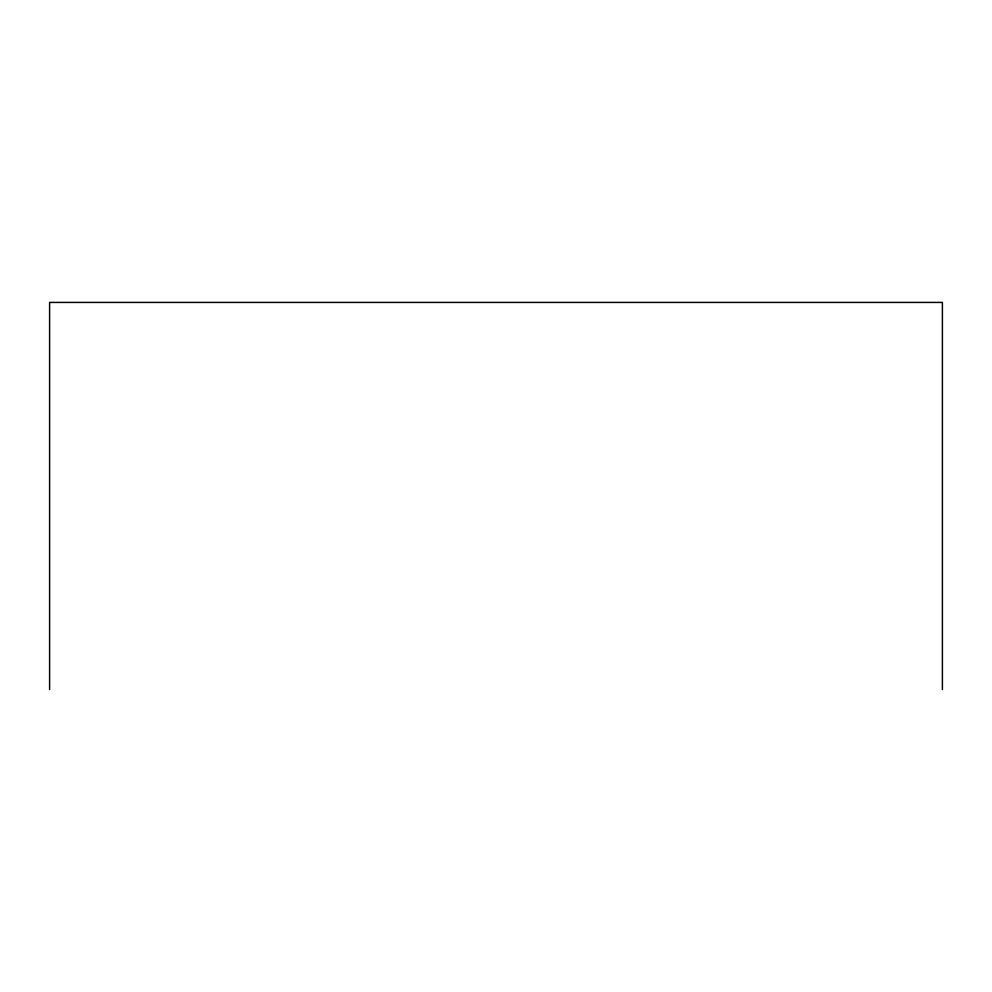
<?xml version="1.0" encoding="UTF-8"?>
<svg xmlns="http://www.w3.org/2000/svg" width="992" height="992" viewBox="0 0 992 992"><rect width="100%" height="100%" fill="white"/><g stroke="black" fill="none" stroke-linecap="round" stroke-linejoin="round"><path stroke-width="1.49" d="M942.4 689.576L942.4 302.424L49.6 302.424L49.6 689.576"/></g></svg>
